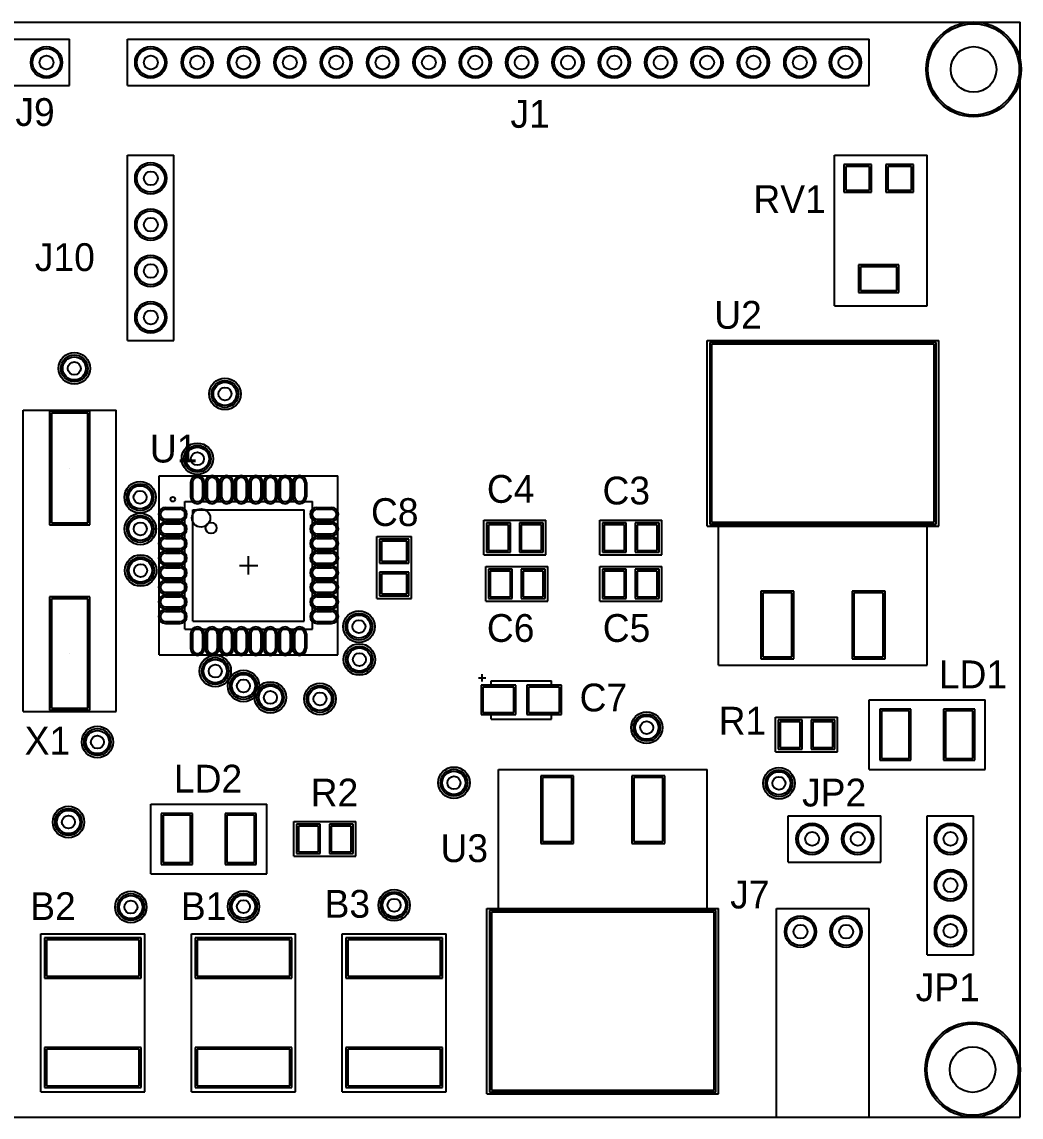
# Model space of a CAD drawing. Header units: millimetres. Extents: x 50.7 to 137.9, y 76.2 to 136.2.
# Drawn here: x 83.1 to 137.9, y 76.2 to 136.2 of the extents above; entities that cross this region are included whole.
import ezdxf

# ---------------------------------------------------------------- set-up
doc = ezdxf.new("R2010")
doc.units = ezdxf.units.MM
for name, color, linetype in [('BottomSolder', 6, 'Continuous'), ('InternalPlane1', 76, 'Continuous'), ('InternalPlane2', 16, 'Continuous'), ('Mechanical13', 56, 'Continuous'), ('Mechanical15', 56, 'Continuous'), ('MultiLayer', 9, 'Continuous'), ('PadHoleLayer', 156, 'Continuous'), ('TopOverlay', 2, 'Continuous'), ('TopPaste', 8, 'Continuous'), ('TopSolder', 216, 'Continuous'), ('ViaHoleLayer', 16, 'Continuous')]:
    doc.layers.add(name, color=color, linetype=linetype)

msp = doc.modelspace()

# ---------------------------------------------------------------- linework, layer by layer
at = {"layer": 'BottomSolder'}
for centre, radius in [((135.255, 133.604), 2.602), ((84.455, 133.985), 0.864), ((90.17, 133.985), 0.864), ((92.71, 133.985), 0.864), ((95.25, 133.985), 0.864), ((97.79, 133.985), 0.864), ((100.33, 133.985), 0.864), ((102.87, 133.985), 0.864), ((105.41, 133.985), 0.864), ((107.95, 133.985), 0.864), ((110.49, 133.985), 0.864), ((113.03, 133.985), 0.864), ((115.57, 133.985), 0.864), ((118.11, 133.985), 0.864), ((120.65, 133.985), 0.864), ((123.19, 133.985), 0.864), ((125.73, 133.985), 0.864), ((128.23, 133.985), 0.864), ((90.17, 127.635), 0.864), ((90.17, 125.095), 0.864), ((90.17, 122.555), 0.864), ((90.17, 120.015), 0.864), ((85.979, 117.221), 0.737), ((94.234, 115.824), 0.737), ((92.727, 112.268), 0.737), ((89.586, 110.16), 0.737), ((89.592, 108.426), 0.737), ((89.611, 106.147), 0.737), ((101.575, 103.073), 0.737), ((101.6, 101.27), 0.737), ((93.701, 100.635), 0.737), ((95.25, 99.822), 0.737), ((96.727, 99.191), 0.737), ((99.441, 99.111), 0.737), ((117.348, 97.536), 0.737), ((87.249, 96.749), 0.737), ((106.779, 94.516), 0.737), ((124.587, 94.488), 0.737), ((85.661, 92.367), 0.737), ((126.405, 91.44), 0.864), ((128.905, 91.44), 0.864), ((133.985, 91.44), 0.864), ((133.985, 88.9), 0.864), ((89.078, 87.706), 0.737), ((95.25, 87.732), 0.737), ((103.505, 87.808), 0.737), ((125.768, 86.358), 0.864), ((128.268, 86.358), 0.864), ((133.985, 86.4), 0.864), ((135.2, 78.8), 2.602)]:
    msp.add_circle(centre, radius, dxfattribs=at)
at = {"layer": 'InternalPlane1'}
for p, q in [((50.8, 136.2), (137.8, 136.2)), ((137.8, 76.2), (137.8, 136.2)), ((50.8, 76.2), (137.8, 76.2))]:
    msp.add_line(p, q, dxfattribs=at)
for centre in [(85.979, 117.221), (94.234, 115.824), (92.727, 112.268), (89.586, 110.16), (89.592, 108.426), (89.611, 106.147), (101.575, 103.073), (101.6, 101.27), (93.701, 100.635), (95.25, 99.822), (96.727, 99.191), (99.441, 99.111), (117.348, 97.536), (87.249, 96.749), (106.779, 94.516), (124.587, 94.488), (85.661, 92.367), (89.078, 87.706), (95.25, 87.732), (103.505, 87.808)]:
    msp.add_circle(centre, 0.864, dxfattribs=at)
at = {"layer": 'InternalPlane2'}
for p, q in [((50.8, 136.2), (137.8, 136.2)), ((137.8, 76.2), (137.8, 136.2)), ((50.8, 76.2), (137.8, 76.2))]:
    msp.add_line(p, q, dxfattribs=at)
for centre in [(85.979, 117.221), (94.234, 115.824), (92.727, 112.268), (89.586, 110.16), (89.592, 108.426), (89.611, 106.147), (101.575, 103.073), (101.6, 101.27), (93.701, 100.635), (95.25, 99.822), (96.727, 99.191), (99.441, 99.111), (117.348, 97.536), (87.249, 96.749), (106.779, 94.516), (124.587, 94.488), (85.661, 92.367), (89.078, 87.706), (95.25, 87.732), (103.505, 87.808)]:
    msp.add_circle(centre, 0.864, dxfattribs=at)
at = {"layer": 'Mechanical13'}
for p, q in [((92.027, 102.926), (92.027, 109.926)), ((92.027, 109.926), (99.027, 109.926)), ((99.027, 102.926), (99.027, 109.926)), ((92.027, 102.926), (99.027, 102.926))]:
    msp.add_line(p, q, dxfattribs=at)
msp.add_circle((92.927, 109.026), 0.5, dxfattribs=at)
at = {"layer": 'Mechanical15'}
for p, q in [((90.627, 101.526), (90.627, 111.326)), ((90.627, 111.326), (100.427, 111.326)), ((100.427, 101.526), (100.427, 111.326)), ((95.527, 105.926), (95.527, 106.926)), ((95.027, 106.426), (96.027, 106.426)), ((90.627, 101.526), (100.427, 101.526))]:
    msp.add_line(p, q, dxfattribs=at)
at = {"layer": 'MultiLayer'}
for centre, radius in [((135.255, 133.604), 2.5), ((84.455, 133.985), 0.762), ((90.17, 133.985), 0.762), ((92.71, 133.985), 0.762), ((95.25, 133.985), 0.762), ((97.79, 133.985), 0.762), ((100.33, 133.985), 0.762), ((102.87, 133.985), 0.762), ((105.41, 133.985), 0.762), ((107.95, 133.985), 0.762), ((110.49, 133.985), 0.762), ((113.03, 133.985), 0.762), ((115.57, 133.985), 0.762), ((118.11, 133.985), 0.762), ((120.65, 133.985), 0.762), ((123.19, 133.985), 0.762), ((125.73, 133.985), 0.762), ((128.23, 133.985), 0.762), ((90.17, 127.635), 0.762), ((90.17, 125.095), 0.762), ((90.17, 122.555), 0.762), ((90.17, 120.015), 0.762), ((85.979, 117.221), 0.635), ((94.234, 115.824), 0.635), ((92.727, 112.268), 0.635), ((89.586, 110.16), 0.635), ((89.592, 108.426), 0.635), ((89.611, 106.147), 0.635), ((101.575, 103.073), 0.635), ((101.6, 101.27), 0.635), ((93.701, 100.635), 0.635), ((95.25, 99.822), 0.635), ((96.727, 99.191), 0.635), ((99.441, 99.111), 0.635), ((117.348, 97.536), 0.635), ((87.249, 96.749), 0.635), ((106.779, 94.516), 0.635), ((124.587, 94.488), 0.635), ((85.661, 92.367), 0.635), ((126.405, 91.44), 0.762), ((128.905, 91.44), 0.762), ((133.985, 91.44), 0.762), ((133.985, 88.9), 0.762), ((89.078, 87.706), 0.635), ((95.25, 87.732), 0.635), ((103.505, 87.808), 0.635), ((125.768, 86.358), 0.762), ((128.268, 86.358), 0.762), ((133.985, 86.4), 0.762), ((135.2, 78.8), 2.5)]:
    msp.add_circle(centre, radius, dxfattribs=at)
at = {"layer": 'PadHoleLayer'}
for points in [[(85.725, 111.76), (85.725, 111.76), (85.725, 111.76), (85.725, 111.76)], [(85.725, 101.6), (85.725, 101.6), (85.725, 101.6), (85.725, 101.6)]]:
    msp.add_lwpolyline(points, close=True, dxfattribs=at)
for centre, radius in [((135.255, 133.604), 1.25), ((84.455, 133.985), 0.381), ((90.17, 133.985), 0.381), ((92.71, 133.985), 0.381), ((95.25, 133.985), 0.381), ((97.79, 133.985), 0.381), ((100.33, 133.985), 0.381), ((102.87, 133.985), 0.381), ((105.41, 133.985), 0.381), ((107.95, 133.985), 0.381), ((110.49, 133.985), 0.381), ((113.03, 133.985), 0.381), ((115.57, 133.985), 0.381), ((118.11, 133.985), 0.381), ((120.65, 133.985), 0.381), ((123.19, 133.985), 0.381), ((125.73, 133.985), 0.381), ((128.23, 133.985), 0.381), ((90.17, 127.635), 0.381), ((90.17, 125.095), 0.381), ((90.17, 122.555), 0.381), ((90.17, 120.015), 0.381), ((126.405, 91.44), 0.381), ((128.905, 91.44), 0.381), ((133.985, 91.44), 0.381), ((133.985, 88.9), 0.381), ((125.768, 86.358), 0.381), ((128.268, 86.358), 0.381), ((133.985, 86.4), 0.381), ((135.2, 78.8), 1.25)]:
    msp.add_circle(centre, radius, dxfattribs=at)
at = {"layer": 'TopOverlay'}
for p, q in [((80.645, 135.255), (85.725, 135.255)), ((85.725, 132.715), (85.725, 135.255)), ((88.9, 132.715), (88.9, 135.255)), ((88.9, 135.255), (129.54, 135.255)), ((129.54, 132.715), (129.54, 135.255)), ((75.565, 132.715), (85.725, 132.715)), ((88.9, 132.715), (129.54, 132.715)), ((88.9, 118.745), (88.9, 128.905)), ((88.9, 128.905), (91.44, 128.905)), ((91.44, 123.825), (91.44, 128.905)), ((127.635, 120.65), (127.635, 128.905)), ((127.635, 128.905), (130.175, 128.905)), ((130.175, 128.905), (132.715, 128.905)), ((132.715, 120.65), (132.715, 128.905)), ((91.44, 118.745), (91.44, 123.825)), ((127.635, 120.65), (132.715, 120.65)), ((88.9, 118.745), (91.44, 118.745)), ((120.65, 108.585), (120.65, 118.745)), ((120.65, 118.745), (126.365, 118.745)), ((126.365, 118.745), (133.35, 118.745)), ((133.35, 108.585), (133.35, 118.745)), ((83.185, 98.425), (83.185, 114.935)), ((83.185, 114.935), (88.265, 114.935)), ((88.265, 98.425), (88.265, 114.935)), ((92.477, 103.376), (92.477, 109.476)), ((92.477, 109.476), (98.577, 109.476)), ((98.577, 103.376), (98.577, 109.476)), ((108.42, 107), (108.42, 108.9)), ((108.42, 108.9), (110.12, 108.9)), ((110.12, 108.9), (111.82, 108.9)), ((111.82, 107), (111.82, 108.9)), ((114.77, 107), (114.77, 108.9)), ((114.77, 108.9), (116.47, 108.9)), ((116.47, 108.9), (118.17, 108.9)), ((118.17, 107), (118.17, 108.9)), ((120.65, 108.585), (121.285, 108.585)), ((121.285, 108.585), (132.715, 108.585)), ((121.285, 100.965), (121.285, 108.585)), ((132.715, 108.585), (133.35, 108.585)), ((132.715, 100.965), (132.715, 108.585)), ((102.555, 106.31), (102.555, 108.01)), ((102.555, 108.01), (104.455, 108.01)), ((104.455, 104.61), (104.455, 108.01)), ((108.42, 107), (111.82, 107)), ((114.77, 107), (118.17, 107)), ((102.555, 104.61), (102.555, 106.31)), ((108.525, 104.46), (108.525, 106.36)), ((108.525, 106.36), (111.925, 106.36)), ((111.925, 104.46), (111.925, 106.36)), ((114.77, 104.46), (114.77, 106.36)), ((114.77, 106.36), (116.47, 106.36)), ((116.47, 106.36), (118.17, 106.36)), ((118.17, 104.46), (118.17, 106.36)), ((102.555, 104.61), (104.455, 104.61)), ((108.525, 104.46), (110.225, 104.46)), ((110.225, 104.46), (111.925, 104.46)), ((114.77, 104.46), (118.17, 104.46)), ((92.477, 103.376), (98.577, 103.376)), ((121.285, 100.965), (132.715, 100.965)), ((108.12, 100.26), (108.52, 100.26)), ((108.32, 100.06), (108.32, 100.46)), ((108.82, 99.86), (108.82, 100.11)), ((108.82, 100.11), (110.47, 100.11)), ((110.47, 100.11), (112.12, 100.11)), ((112.12, 99.86), (112.12, 100.11)), ((129.54, 95.25), (129.54, 99.06)), ((129.54, 99.06), (135.89, 99.06)), ((135.89, 95.25), (135.89, 99.06)), ((83.185, 98.425), (88.265, 98.425)), ((108.82, 98.01), (108.82, 98.26)), ((108.82, 98.01), (112.12, 98.01)), ((112.12, 98.01), (112.12, 98.26)), ((124.4, 96.205), (124.4, 98.105)), ((124.4, 98.105), (127.8, 98.105)), ((127.8, 96.205), (127.8, 98.105)), ((124.4, 96.205), (126.1, 96.205)), ((126.1, 96.205), (127.8, 96.205)), ((109.22, 87.63), (109.22, 95.25)), ((109.22, 95.25), (120.65, 95.25)), ((120.65, 87.63), (120.65, 95.25)), ((129.54, 95.25), (132.715, 95.25)), ((132.715, 95.25), (135.89, 95.25)), ((90.17, 89.535), (90.17, 93.345)), ((90.17, 93.345), (93.345, 93.345)), ((93.345, 93.345), (96.52, 93.345)), ((96.52, 89.535), (96.52, 93.345)), ((125.095, 92.71), (130.175, 92.71)), ((125.095, 90.17), (125.095, 92.71)), ((130.175, 90.17), (130.175, 92.71)), ((132.715, 92.71), (135.255, 92.71)), ((132.715, 85.09), (132.715, 92.71)), ((135.255, 85.09), (135.255, 92.71)), ((98.006, 90.49), (98.006, 92.39)), ((98.006, 92.39), (99.706, 92.39)), ((99.706, 92.39), (101.406, 92.39)), ((101.406, 90.49), (101.406, 92.39)), ((98.006, 90.49), (101.406, 90.49)), ((125.095, 90.17), (130.175, 90.17)), ((90.17, 89.535), (96.52, 89.535)), ((108.585, 77.47), (108.585, 87.63)), ((108.585, 87.63), (109.22, 87.63)), ((109.22, 87.63), (120.65, 87.63)), ((120.65, 87.63), (121.285, 87.63)), ((121.285, 77.47), (121.285, 87.63)), ((124.46, 87.63), (127, 87.63)), ((124.46, 76.2), (124.46, 87.63)), ((127, 87.63), (129.54, 87.63)), ((129.54, 76.2), (129.54, 87.63)), ((84.145, 77.59), (84.145, 86.24)), ((84.145, 86.24), (89.845, 86.24)), ((89.845, 77.59), (89.845, 86.24)), ((92.4, 86.24), (98.1, 86.24)), ((92.4, 77.59), (92.4, 86.24)), ((98.1, 77.59), (98.1, 86.24)), ((100.655, 77.59), (100.655, 86.24)), ((100.655, 86.24), (106.355, 86.24)), ((106.355, 77.59), (106.355, 86.24)), ((132.715, 85.09), (135.255, 85.09)), ((84.145, 77.59), (89.845, 77.59)), ((92.4, 77.59), (98.1, 77.59)), ((100.655, 77.59), (106.355, 77.59)), ((108.585, 77.47), (115.57, 77.47)), ((115.57, 77.47), (121.285, 77.47)), ((124.46, 76.2), (129.54, 76.2))]:
    msp.add_line(p, q, dxfattribs=at)
for centre, radius in [((91.377, 110.051), 0.125), ((93.477, 108.476), 0.3)]:
    msp.add_circle(centre, radius, dxfattribs=at)
at = {"layer": 'TopPaste'}
for p, q in [((128.255, 128.285), (128.255, 126.985)), ((129.555, 128.285), (128.255, 128.285)), ((129.555, 126.985), (129.555, 128.285)), ((130.555, 128.285), (130.555, 126.985)), ((131.855, 128.285), (130.555, 128.285)), ((131.855, 126.985), (131.855, 128.285)), ((128.255, 126.985), (129.555, 126.985)), ((130.555, 126.985), (131.855, 126.985)), ((129.055, 122.785), (129.055, 121.485)), ((131.055, 122.785), (129.055, 122.785)), ((131.055, 121.485), (131.055, 122.785)), ((129.055, 121.485), (131.055, 121.485)), ((120.9, 118.54), (120.9, 108.79)), ((133.1, 118.54), (120.9, 118.54)), ((133.1, 108.79), (133.1, 118.54)), ((86.725, 114.76), (84.725, 114.76)), ((84.725, 114.76), (84.725, 108.76)), ((86.725, 108.76), (86.725, 114.76)), ((92.452, 110.976), (92.452, 110.176)), ((93.002, 110.976), (93.002, 110.176)), ((93.252, 110.976), (93.252, 110.176)), ((93.802, 110.976), (93.802, 110.176)), ((94.052, 110.976), (94.052, 110.176)), ((94.602, 110.976), (94.602, 110.176)), ((94.852, 110.976), (94.852, 110.176)), ((95.402, 110.976), (95.402, 110.176)), ((95.652, 110.976), (95.652, 110.176)), ((96.202, 110.976), (96.202, 110.176)), ((96.452, 110.976), (96.452, 110.176)), ((97.002, 110.976), (97.002, 110.176)), ((97.252, 110.976), (97.252, 110.176)), ((97.802, 110.976), (97.802, 110.176)), ((98.052, 110.976), (98.052, 110.176)), ((98.602, 110.976), (98.602, 110.176)), ((90.977, 109.501), (91.777, 109.501)), ((99.277, 109.501), (100.077, 109.501)), ((84.725, 108.76), (86.725, 108.76)), ((90.977, 108.951), (91.777, 108.951)), ((90.977, 108.701), (91.777, 108.701)), ((99.277, 108.951), (100.077, 108.951)), ((99.277, 108.701), (100.077, 108.701)), ((108.67, 108.65), (108.67, 107.25)), ((109.77, 108.65), (108.67, 108.65)), ((109.77, 107.25), (109.77, 108.65)), ((110.47, 108.65), (110.47, 107.25)), ((111.57, 108.65), (110.47, 108.65)), ((111.57, 107.25), (111.57, 108.65)), ((115.02, 108.65), (115.02, 107.25)), ((116.12, 108.65), (115.02, 108.65)), ((116.12, 107.25), (116.12, 108.65)), ((116.82, 108.65), (116.82, 107.25)), ((117.92, 108.65), (116.82, 108.65)), ((117.92, 107.25), (117.92, 108.65)), ((120.9, 108.79), (133.1, 108.79)), ((90.977, 108.151), (91.777, 108.151)), ((99.277, 108.151), (100.077, 108.151)), ((90.977, 107.901), (91.777, 107.901)), ((99.277, 107.901), (100.077, 107.901)), ((104.205, 107.76), (102.805, 107.76)), ((102.805, 107.76), (102.805, 106.66)), ((104.205, 106.66), (104.205, 107.76)), ((90.977, 107.351), (91.777, 107.351)), ((90.977, 107.101), (91.777, 107.101)), ((99.277, 107.351), (100.077, 107.351)), ((99.277, 107.101), (100.077, 107.101)), ((108.67, 107.25), (109.77, 107.25)), ((110.47, 107.25), (111.57, 107.25)), ((115.02, 107.25), (116.12, 107.25)), ((116.82, 107.25), (117.92, 107.25)), ((90.977, 106.551), (91.777, 106.551)), ((90.977, 106.301), (91.777, 106.301)), ((99.277, 106.551), (100.077, 106.551)), ((99.277, 106.301), (100.077, 106.301)), ((102.805, 106.66), (104.205, 106.66)), ((90.977, 105.751), (91.777, 105.751)), ((99.277, 105.751), (100.077, 105.751)), ((104.205, 105.96), (102.805, 105.96)), ((102.805, 105.96), (102.805, 104.86)), ((104.205, 104.86), (104.205, 105.96)), ((109.875, 106.11), (108.775, 106.11)), ((108.775, 106.11), (108.775, 104.71)), ((109.875, 104.71), (109.875, 106.11)), ((111.675, 106.11), (110.575, 106.11)), ((110.575, 106.11), (110.575, 104.71)), ((111.675, 104.71), (111.675, 106.11)), ((115.02, 106.11), (115.02, 104.71)), ((116.12, 106.11), (115.02, 106.11)), ((116.12, 104.71), (116.12, 106.11)), ((116.82, 106.11), (116.82, 104.71)), ((117.92, 106.11), (116.82, 106.11)), ((117.92, 104.71), (117.92, 106.11)), ((90.977, 105.501), (91.777, 105.501)), ((99.277, 105.501), (100.077, 105.501)), ((86.725, 104.6), (84.725, 104.6)), ((84.725, 104.6), (84.725, 98.6)), ((86.725, 98.6), (86.725, 104.6)), ((90.977, 104.951), (91.777, 104.951)), ((90.977, 104.701), (91.777, 104.701)), ((99.277, 104.951), (100.077, 104.951)), ((99.277, 104.701), (100.077, 104.701)), ((102.805, 104.86), (104.205, 104.86)), ((108.775, 104.71), (109.875, 104.71)), ((110.575, 104.71), (111.675, 104.71)), ((115.02, 104.71), (116.12, 104.71)), ((116.82, 104.71), (117.92, 104.71)), ((125.3, 104.915), (123.7, 104.915)), ((123.7, 104.915), (123.7, 101.415)), ((125.3, 101.415), (125.3, 104.915)), ((130.3, 104.915), (128.7, 104.915)), ((128.7, 104.915), (128.7, 101.415)), ((130.3, 101.415), (130.3, 104.915)), ((90.977, 104.151), (91.777, 104.151)), ((90.977, 103.901), (91.777, 103.901)), ((99.277, 104.151), (100.077, 104.151)), ((99.277, 103.901), (100.077, 103.901)), ((90.977, 103.351), (91.777, 103.351)), ((99.277, 103.351), (100.077, 103.351)), ((92.452, 102.676), (92.452, 101.876)), ((93.002, 102.676), (93.002, 101.876)), ((93.252, 102.676), (93.252, 101.876)), ((93.802, 102.676), (93.802, 101.876)), ((94.052, 102.676), (94.052, 101.876)), ((94.602, 102.676), (94.602, 101.876)), ((94.852, 102.676), (94.852, 101.876)), ((95.402, 102.676), (95.402, 101.876)), ((95.652, 102.676), (95.652, 101.876)), ((96.202, 102.676), (96.202, 101.876)), ((96.452, 102.676), (96.452, 101.876)), ((97.002, 102.676), (97.002, 101.876)), ((97.252, 102.676), (97.252, 101.876)), ((97.802, 102.676), (97.802, 101.876)), ((98.052, 102.676), (98.052, 101.876)), ((98.602, 102.676), (98.602, 101.876)), ((123.7, 101.415), (125.3, 101.415)), ((128.7, 101.415), (130.3, 101.415)), ((108.37, 99.76), (108.37, 98.36)), ((110.07, 99.76), (108.37, 99.76)), ((110.07, 98.36), (110.07, 99.76)), ((110.87, 99.76), (110.87, 98.36)), ((112.57, 99.76), (110.87, 99.76)), ((112.57, 98.36), (112.57, 99.76)), ((84.725, 98.6), (86.725, 98.6)), ((131.715, 98.455), (130.215, 98.455)), ((130.215, 98.455), (130.215, 95.855)), ((131.715, 95.855), (131.715, 98.455)), ((135.215, 98.455), (133.715, 98.455)), ((133.715, 98.455), (133.715, 95.855)), ((135.215, 95.855), (135.215, 98.455)), ((108.37, 98.36), (110.07, 98.36)), ((110.87, 98.36), (112.57, 98.36)), ((125.75, 97.855), (124.65, 97.855)), ((124.65, 97.855), (124.65, 96.455)), ((125.75, 96.455), (125.75, 97.855)), ((127.55, 97.855), (126.45, 97.855)), ((126.45, 97.855), (126.45, 96.455)), ((127.55, 96.455), (127.55, 97.855)), ((124.65, 96.455), (125.75, 96.455)), ((126.45, 96.455), (127.55, 96.455)), ((130.215, 95.855), (131.715, 95.855)), ((133.715, 95.855), (135.215, 95.855)), ((113.235, 94.8), (111.635, 94.8)), ((111.635, 94.8), (111.635, 91.3)), ((113.235, 91.3), (113.235, 94.8)), ((118.235, 94.8), (116.635, 94.8)), ((116.635, 94.8), (116.635, 91.3)), ((118.235, 91.3), (118.235, 94.8)), ((90.845, 92.74), (90.845, 90.14)), ((92.345, 92.74), (90.845, 92.74)), ((92.345, 90.14), (92.345, 92.74)), ((94.345, 92.74), (94.345, 90.14)), ((95.845, 92.74), (94.345, 92.74)), ((95.845, 90.14), (95.845, 92.74)), ((98.256, 92.14), (98.256, 90.74)), ((99.356, 92.14), (98.256, 92.14)), ((99.356, 90.74), (99.356, 92.14)), ((100.056, 92.14), (100.056, 90.74)), ((101.156, 92.14), (100.056, 92.14)), ((101.156, 90.74), (101.156, 92.14)), ((111.635, 91.3), (113.235, 91.3)), ((116.635, 91.3), (118.235, 91.3)), ((98.256, 90.74), (99.356, 90.74)), ((100.056, 90.74), (101.156, 90.74)), ((90.845, 90.14), (92.345, 90.14)), ((94.345, 90.14), (95.845, 90.14)), ((121.035, 87.425), (108.835, 87.425)), ((108.835, 87.425), (108.835, 77.675)), ((121.035, 77.675), (121.035, 87.425)), ((89.535, 85.915), (84.455, 85.915)), ((84.455, 85.915), (84.455, 83.915)), ((89.535, 83.915), (89.535, 85.915)), ((97.79, 85.915), (92.71, 85.915)), ((92.71, 85.915), (92.71, 83.915)), ((97.79, 83.915), (97.79, 85.915)), ((106.045, 85.915), (100.965, 85.915)), ((100.965, 85.915), (100.965, 83.915)), ((106.045, 83.915), (106.045, 85.915)), ((84.455, 83.915), (89.535, 83.915)), ((92.71, 83.915), (97.79, 83.915)), ((100.965, 83.915), (106.045, 83.915)), ((89.535, 79.915), (84.455, 79.915)), ((84.455, 79.915), (84.455, 77.915)), ((89.535, 77.915), (89.535, 79.915)), ((97.79, 79.915), (92.71, 79.915)), ((92.71, 79.915), (92.71, 77.915)), ((97.79, 77.915), (97.79, 79.915)), ((106.045, 79.915), (100.965, 79.915)), ((100.965, 79.915), (100.965, 77.915)), ((106.045, 77.915), (106.045, 79.915)), ((84.455, 77.915), (89.535, 77.915)), ((92.71, 77.915), (97.79, 77.915)), ((100.965, 77.915), (106.045, 77.915)), ((108.835, 77.675), (121.035, 77.675))]:
    msp.add_line(p, q, dxfattribs=at)
for centre, start, end in [((92.727, 110.976), 0, 180), ((93.527, 110.976), 0, 180), ((94.327, 110.976), 0, 180), ((95.127, 110.976), 0, 180), ((95.927, 110.976), 0, 180), ((96.727, 110.976), 0, 180), ((97.527, 110.976), 0, 180), ((98.327, 110.976), 0, 180), ((92.727, 110.176), 180, 0), ((93.527, 110.176), 180, 0), ((94.327, 110.176), 180, 0), ((95.127, 110.176), 180, 0), ((95.927, 110.176), 180, 0), ((96.727, 110.176), 180, 0), ((97.527, 110.176), 180, 0), ((98.327, 110.176), 180, 0), ((90.977, 109.226), 90, 270), ((91.777, 109.226), 270, 90), ((99.277, 109.226), 90, 270), ((100.077, 109.226), 270, 90), ((90.977, 108.426), 90, 270), ((91.777, 108.426), 270, 90), ((99.277, 108.426), 90, 270), ((100.077, 108.426), 270, 90), ((90.977, 107.626), 90, 270), ((91.777, 107.626), 270, 90), ((99.277, 107.626), 90, 270), ((100.077, 107.626), 270, 90), ((90.977, 106.826), 90, 270), ((91.777, 106.826), 270, 90), ((99.277, 106.826), 90, 270), ((100.077, 106.826), 270, 90), ((90.977, 106.026), 90, 270), ((91.777, 106.026), 270, 90), ((99.277, 106.026), 90, 270), ((100.077, 106.026), 270, 90), ((90.977, 105.226), 90, 270), ((91.777, 105.226), 270, 90), ((99.277, 105.226), 90, 270), ((100.077, 105.226), 270, 90), ((90.977, 104.426), 90, 270), ((91.777, 104.426), 270, 90), ((99.277, 104.426), 90, 270), ((100.077, 104.426), 270, 90), ((90.977, 103.626), 90, 270), ((91.777, 103.626), 270, 90), ((99.277, 103.626), 90, 270), ((100.077, 103.626), 270, 90), ((92.727, 102.676), 0, 180), ((93.527, 102.676), 0, 180), ((94.327, 102.676), 0, 180), ((95.127, 102.676), 0, 180), ((95.927, 102.676), 0, 180), ((96.727, 102.676), 0, 180), ((97.527, 102.676), 0, 180), ((98.327, 102.676), 0, 180), ((92.727, 101.876), 180, 0), ((93.527, 101.876), 180, 0), ((94.327, 101.876), 180, 0), ((95.127, 101.876), 180, 0), ((95.927, 101.876), 180, 0), ((96.727, 101.876), 180, 0), ((97.527, 101.876), 180, 0), ((98.327, 101.876), 180, 0)]:
    msp.add_arc(centre, 0.275, start, end, dxfattribs=at)
at = {"layer": 'TopSolder'}
for p, q in [((128.153, 128.387), (128.153, 126.883)), ((129.657, 128.387), (128.153, 128.387)), ((129.657, 126.883), (129.657, 128.387)), ((130.453, 128.387), (130.453, 126.883)), ((131.957, 128.387), (130.453, 128.387)), ((131.957, 126.883), (131.957, 128.387)), ((128.153, 126.883), (129.657, 126.883)), ((130.453, 126.883), (131.957, 126.883)), ((128.953, 122.887), (128.953, 121.383)), ((131.157, 122.887), (128.953, 122.887)), ((131.157, 121.383), (131.157, 122.887)), ((128.953, 121.383), (131.157, 121.383)), ((120.798, 118.642), (120.798, 108.688)), ((133.202, 118.642), (120.798, 118.642)), ((133.202, 108.688), (133.202, 118.642)), ((86.827, 114.862), (84.623, 114.862)), ((84.623, 114.862), (84.623, 108.658)), ((86.827, 108.658), (86.827, 114.862)), ((92.35, 110.976), (92.35, 110.176)), ((93.104, 110.976), (93.104, 110.176)), ((93.15, 110.976), (93.15, 110.176)), ((93.904, 110.976), (93.904, 110.176)), ((93.95, 110.976), (93.95, 110.176)), ((94.704, 110.976), (94.704, 110.176)), ((94.75, 110.976), (94.75, 110.176)), ((95.504, 110.976), (95.504, 110.176)), ((95.55, 110.976), (95.55, 110.176)), ((96.304, 110.976), (96.304, 110.176)), ((96.35, 110.976), (96.35, 110.176)), ((97.104, 110.976), (97.104, 110.176)), ((97.15, 110.976), (97.15, 110.176)), ((97.904, 110.976), (97.904, 110.176)), ((97.95, 110.976), (97.95, 110.176)), ((98.704, 110.976), (98.704, 110.176)), ((90.977, 109.603), (91.777, 109.603)), ((99.277, 109.603), (100.077, 109.603)), ((84.623, 108.658), (86.827, 108.658)), ((90.977, 108.849), (91.777, 108.849)), ((90.977, 108.803), (91.777, 108.803)), ((99.277, 108.849), (100.077, 108.849)), ((99.277, 108.803), (100.077, 108.803)), ((108.568, 108.752), (108.568, 107.148)), ((109.872, 108.752), (108.568, 108.752)), ((109.872, 107.148), (109.872, 108.752)), ((110.368, 108.752), (110.368, 107.148)), ((111.672, 108.752), (110.368, 108.752)), ((111.672, 107.148), (111.672, 108.752)), ((114.918, 108.752), (114.918, 107.148)), ((116.222, 108.752), (114.918, 108.752)), ((116.222, 107.148), (116.222, 108.752)), ((116.718, 108.752), (116.718, 107.148)), ((118.022, 108.752), (116.718, 108.752)), ((118.022, 107.148), (118.022, 108.752)), ((120.798, 108.688), (133.202, 108.688)), ((90.977, 108.049), (91.777, 108.049)), ((99.277, 108.049), (100.077, 108.049)), ((90.977, 108.003), (91.777, 108.003)), ((99.277, 108.003), (100.077, 108.003)), ((104.307, 107.862), (102.703, 107.862)), ((102.703, 107.862), (102.703, 106.558)), ((104.307, 106.558), (104.307, 107.862)), ((90.977, 107.249), (91.777, 107.249)), ((90.977, 107.203), (91.777, 107.203)), ((99.277, 107.249), (100.077, 107.249)), ((99.277, 107.203), (100.077, 107.203)), ((108.568, 107.148), (109.872, 107.148)), ((110.368, 107.148), (111.672, 107.148)), ((114.918, 107.148), (116.222, 107.148)), ((116.718, 107.148), (118.022, 107.148)), ((90.977, 106.449), (91.777, 106.449)), ((90.977, 106.403), (91.777, 106.403)), ((99.277, 106.449), (100.077, 106.449)), ((99.277, 106.403), (100.077, 106.403)), ((102.703, 106.558), (104.307, 106.558)), ((90.977, 105.649), (91.777, 105.649)), ((99.277, 105.649), (100.077, 105.649)), ((104.307, 106.062), (102.703, 106.062)), ((102.703, 106.062), (102.703, 104.758)), ((104.307, 104.758), (104.307, 106.062)), ((109.977, 106.212), (108.673, 106.212)), ((108.673, 106.212), (108.673, 104.608)), ((109.977, 104.608), (109.977, 106.212)), ((111.777, 106.212), (110.473, 106.212)), ((110.473, 106.212), (110.473, 104.608)), ((111.777, 104.608), (111.777, 106.212)), ((114.918, 106.212), (114.918, 104.608)), ((116.222, 106.212), (114.918, 106.212)), ((116.222, 104.608), (116.222, 106.212)), ((116.718, 106.212), (116.718, 104.608)), ((118.022, 106.212), (116.718, 106.212)), ((118.022, 104.608), (118.022, 106.212)), ((90.977, 105.603), (91.777, 105.603)), ((99.277, 105.603), (100.077, 105.603)), ((125.402, 105.017), (123.598, 105.017)), ((123.598, 105.017), (123.598, 101.313)), ((125.402, 101.313), (125.402, 105.017)), ((130.402, 105.017), (128.598, 105.017)), ((128.598, 105.017), (128.598, 101.313)), ((130.402, 101.313), (130.402, 105.017)), ((86.827, 104.702), (84.623, 104.702)), ((84.623, 104.702), (84.623, 98.498)), ((86.827, 98.498), (86.827, 104.702)), ((90.977, 104.849), (91.777, 104.849)), ((90.977, 104.803), (91.777, 104.803)), ((99.277, 104.849), (100.077, 104.849)), ((99.277, 104.803), (100.077, 104.803)), ((102.703, 104.758), (104.307, 104.758)), ((108.673, 104.608), (109.977, 104.608)), ((110.473, 104.608), (111.777, 104.608)), ((114.918, 104.608), (116.222, 104.608)), ((116.718, 104.608), (118.022, 104.608)), ((90.977, 104.049), (91.777, 104.049)), ((90.977, 104.003), (91.777, 104.003)), ((99.277, 104.049), (100.077, 104.049)), ((99.277, 104.003), (100.077, 104.003)), ((90.977, 103.249), (91.777, 103.249)), ((99.277, 103.249), (100.077, 103.249)), ((92.35, 102.676), (92.35, 101.876)), ((93.104, 102.676), (93.104, 101.876)), ((93.15, 102.676), (93.15, 101.876)), ((93.904, 102.676), (93.904, 101.876)), ((93.95, 102.676), (93.95, 101.876)), ((94.704, 102.676), (94.704, 101.876)), ((94.75, 102.676), (94.75, 101.876)), ((95.504, 102.676), (95.504, 101.876)), ((95.55, 102.676), (95.55, 101.876)), ((96.304, 102.676), (96.304, 101.876)), ((96.35, 102.676), (96.35, 101.876)), ((97.104, 102.676), (97.104, 101.876)), ((97.15, 102.676), (97.15, 101.876)), ((97.904, 102.676), (97.904, 101.876)), ((97.95, 102.676), (97.95, 101.876)), ((98.704, 102.676), (98.704, 101.876)), ((123.598, 101.313), (125.402, 101.313)), ((128.598, 101.313), (130.402, 101.313)), ((108.268, 99.862), (108.268, 98.258)), ((110.172, 99.862), (108.268, 99.862)), ((110.172, 98.258), (110.172, 99.862)), ((110.768, 99.862), (110.768, 98.258)), ((112.672, 99.862), (110.768, 99.862)), ((112.672, 98.258), (112.672, 99.862)), ((84.623, 98.498), (86.827, 98.498)), ((131.816, 98.556), (130.113, 98.556)), ((130.113, 98.556), (130.113, 95.753)), ((131.816, 95.753), (131.816, 98.556)), ((135.316, 98.556), (133.613, 98.556)), ((133.613, 98.556), (133.613, 95.753)), ((135.316, 95.753), (135.316, 98.556)), ((108.268, 98.258), (110.172, 98.258)), ((110.768, 98.258), (112.672, 98.258)), ((125.852, 97.957), (124.548, 97.957)), ((124.548, 97.957), (124.548, 96.353)), ((125.852, 96.353), (125.852, 97.957)), ((127.652, 97.957), (126.348, 97.957)), ((126.348, 97.957), (126.348, 96.353)), ((127.652, 96.353), (127.652, 97.957)), ((124.548, 96.353), (125.852, 96.353)), ((126.348, 96.353), (127.652, 96.353)), ((130.113, 95.753), (131.816, 95.753)), ((133.613, 95.753), (135.316, 95.753)), ((113.337, 94.902), (111.533, 94.902)), ((111.533, 94.902), (111.533, 91.198)), ((113.337, 91.198), (113.337, 94.902)), ((118.337, 94.902), (116.533, 94.902)), ((116.533, 94.902), (116.533, 91.198)), ((118.337, 91.198), (118.337, 94.902)), ((90.744, 92.842), (90.744, 90.039)), ((92.447, 92.842), (90.744, 92.842)), ((92.447, 90.039), (92.447, 92.842)), ((94.244, 92.842), (94.244, 90.039)), ((95.947, 92.842), (94.244, 92.842)), ((95.947, 90.039), (95.947, 92.842)), ((98.154, 92.242), (98.154, 90.638)), ((99.458, 92.242), (98.154, 92.242)), ((99.458, 90.638), (99.458, 92.242)), ((99.954, 92.242), (99.954, 90.638)), ((101.258, 92.242), (99.954, 92.242)), ((101.258, 90.638), (101.258, 92.242)), ((98.154, 90.638), (99.458, 90.638)), ((99.954, 90.638), (101.258, 90.638)), ((111.533, 91.198), (113.337, 91.198)), ((116.533, 91.198), (118.337, 91.198)), ((90.744, 90.039), (92.447, 90.039)), ((94.244, 90.039), (95.947, 90.039)), ((121.137, 87.527), (108.733, 87.527)), ((108.733, 87.527), (108.733, 77.573)), ((121.137, 77.573), (121.137, 87.527)), ((89.637, 86.017), (84.353, 86.017)), ((84.353, 86.017), (84.353, 83.813)), ((89.637, 83.813), (89.637, 86.017)), ((97.892, 86.017), (92.608, 86.017)), ((92.608, 86.017), (92.608, 83.813)), ((97.892, 83.813), (97.892, 86.017)), ((106.147, 86.017), (100.863, 86.017)), ((100.863, 86.017), (100.863, 83.813)), ((106.147, 83.813), (106.147, 86.017)), ((84.353, 83.813), (89.637, 83.813)), ((92.608, 83.813), (97.892, 83.813)), ((100.863, 83.813), (106.147, 83.813)), ((89.637, 80.017), (84.353, 80.017)), ((84.353, 80.017), (84.353, 77.813)), ((89.637, 77.813), (89.637, 80.017)), ((97.892, 80.017), (92.608, 80.017)), ((92.608, 80.017), (92.608, 77.813)), ((97.892, 77.813), (97.892, 80.017)), ((106.147, 80.017), (100.863, 80.017)), ((100.863, 80.017), (100.863, 77.813)), ((106.147, 77.813), (106.147, 80.017)), ((84.353, 77.813), (89.637, 77.813)), ((92.608, 77.813), (97.892, 77.813)), ((100.863, 77.813), (106.147, 77.813)), ((108.733, 77.573), (121.137, 77.573))]:
    msp.add_line(p, q, dxfattribs=at)
for centre, radius in [((135.255, 133.604), 2.602), ((84.455, 133.985), 0.864), ((90.17, 133.985), 0.864), ((92.71, 133.985), 0.864), ((95.25, 133.985), 0.864), ((97.79, 133.985), 0.864), ((100.33, 133.985), 0.864), ((102.87, 133.985), 0.864), ((105.41, 133.985), 0.864), ((107.95, 133.985), 0.864), ((110.49, 133.985), 0.864), ((113.03, 133.985), 0.864), ((115.57, 133.985), 0.864), ((118.11, 133.985), 0.864), ((120.65, 133.985), 0.864), ((123.19, 133.985), 0.864), ((125.73, 133.985), 0.864), ((128.23, 133.985), 0.864), ((90.17, 127.635), 0.864), ((90.17, 125.095), 0.864), ((90.17, 122.555), 0.864), ((90.17, 120.015), 0.864), ((85.979, 117.221), 0.737), ((94.234, 115.824), 0.737), ((92.727, 112.268), 0.737), ((89.586, 110.16), 0.737), ((89.592, 108.426), 0.737), ((89.611, 106.147), 0.737), ((101.575, 103.073), 0.737), ((101.6, 101.27), 0.737), ((93.701, 100.635), 0.737), ((95.25, 99.822), 0.737), ((96.727, 99.191), 0.737), ((99.441, 99.111), 0.737), ((117.348, 97.536), 0.737), ((87.249, 96.749), 0.737), ((106.779, 94.516), 0.737), ((124.587, 94.488), 0.737), ((85.661, 92.367), 0.737), ((126.405, 91.44), 0.864), ((128.905, 91.44), 0.864), ((133.985, 91.44), 0.864), ((133.985, 88.9), 0.864), ((89.078, 87.706), 0.737), ((95.25, 87.732), 0.737), ((103.505, 87.808), 0.737), ((125.768, 86.358), 0.864), ((128.268, 86.358), 0.864), ((133.985, 86.4), 0.864), ((135.2, 78.8), 2.602)]:
    msp.add_circle(centre, radius, dxfattribs=at)
for centre, start, end in [((92.727, 110.976), 0, 180), ((93.527, 110.976), 0, 180), ((94.327, 110.976), 0, 180), ((95.127, 110.976), 0, 180), ((95.927, 110.976), 0, 180), ((96.727, 110.976), 0, 180), ((97.527, 110.976), 0, 180), ((98.327, 110.976), 0, 180), ((92.727, 110.176), 180, 0), ((93.527, 110.176), 180, 0), ((94.327, 110.176), 180, 0), ((95.127, 110.176), 180, 0), ((95.927, 110.176), 180, 0), ((96.727, 110.176), 180, 0), ((97.527, 110.176), 180, 0), ((98.327, 110.176), 180, 0), ((90.977, 109.226), 90, 270), ((91.777, 109.226), 270, 90), ((99.277, 109.226), 90, 270), ((100.077, 109.226), 270, 90), ((90.977, 108.426), 90, 270), ((91.777, 108.426), 270, 90), ((99.277, 108.426), 90, 270), ((100.077, 108.426), 270, 90), ((90.977, 107.626), 90, 270), ((91.777, 107.626), 270, 90), ((99.277, 107.626), 90, 270), ((100.077, 107.626), 270, 90), ((90.977, 106.826), 90, 270), ((91.777, 106.826), 270, 90), ((99.277, 106.826), 90, 270), ((100.077, 106.826), 270, 90), ((90.977, 106.026), 90, 270), ((91.777, 106.026), 270, 90), ((99.277, 106.026), 90, 270), ((100.077, 106.026), 270, 90), ((90.977, 105.226), 90, 270), ((91.777, 105.226), 270, 90), ((99.277, 105.226), 90, 270), ((100.077, 105.226), 270, 90), ((90.977, 104.426), 90, 270), ((91.777, 104.426), 270, 90), ((99.277, 104.426), 90, 270), ((100.077, 104.426), 270, 90), ((90.977, 103.626), 90, 270), ((91.777, 103.626), 270, 90), ((99.277, 103.626), 90, 270), ((100.077, 103.626), 270, 90), ((92.727, 102.676), 0, 180), ((93.527, 102.676), 0, 180), ((94.327, 102.676), 0, 180), ((95.127, 102.676), 0, 180), ((95.927, 102.676), 0, 180), ((96.727, 102.676), 0, 180), ((97.527, 102.676), 0, 180), ((98.327, 102.676), 0, 180), ((92.727, 101.876), 180, 0), ((93.527, 101.876), 180, 0), ((94.327, 101.876), 180, 0), ((95.127, 101.876), 180, 0), ((95.927, 101.876), 180, 0), ((96.727, 101.876), 180, 0), ((97.527, 101.876), 180, 0), ((98.327, 101.876), 180, 0)]:
    msp.add_arc(centre, 0.377, start, end, dxfattribs=at)
at = {"layer": 'ViaHoleLayer'}
for centre in [(85.979, 117.221), (94.234, 115.824), (92.727, 112.268), (89.586, 110.16), (89.592, 108.426), (89.611, 106.147), (101.575, 103.073), (101.6, 101.27), (93.701, 100.635), (95.25, 99.822), (96.727, 99.191), (99.441, 99.111), (117.348, 97.536), (87.249, 96.749), (106.779, 94.516), (124.587, 94.488), (85.661, 92.367), (89.078, 87.706), (95.25, 87.732), (103.505, 87.808)]:
    msp.add_circle(centre, 0.356, dxfattribs=at)

# ---------------------------------------------------------------- texts
at = {"layer": 'TopOverlay'}
for s, p in [('J9', (82.753, 130.505)), ('J1', (109.88, 130.404)), ('RV1', (123.19, 125.73)), ('J10', (83.82, 122.555)), ('U2', (121.044, 119.393)), ('U1', (90.119, 112.065)), ('C4', (108.585, 109.855)), ('C3', (114.922, 109.766)), ('C8', (102.235, 108.585)), ('C6', (108.585, 102.235)), ('C5', (114.935, 102.235)), ('LD1', (133.35, 99.695)), ('C7', (113.665, 98.425)), ('R1', (121.285, 97.155)), ('X1', (83.261, 96.063)), ('LD2', (91.44, 93.98)), ('R2', (98.933, 93.218)), ('JP2', (125.857, 93.218)), ('U3', (106.045, 90.17)), ('J7', (121.92, 87.63)), ('B2', (83.566, 86.995)), ('B1', (91.821, 86.995)), ('B3', (99.695, 87.122)), ('JP1', (132.08, 82.55))]:
    msp.add_text(s, height=1.524, dxfattribs=at).set_placement(p)

doc.saveas('drawing.dxf')
